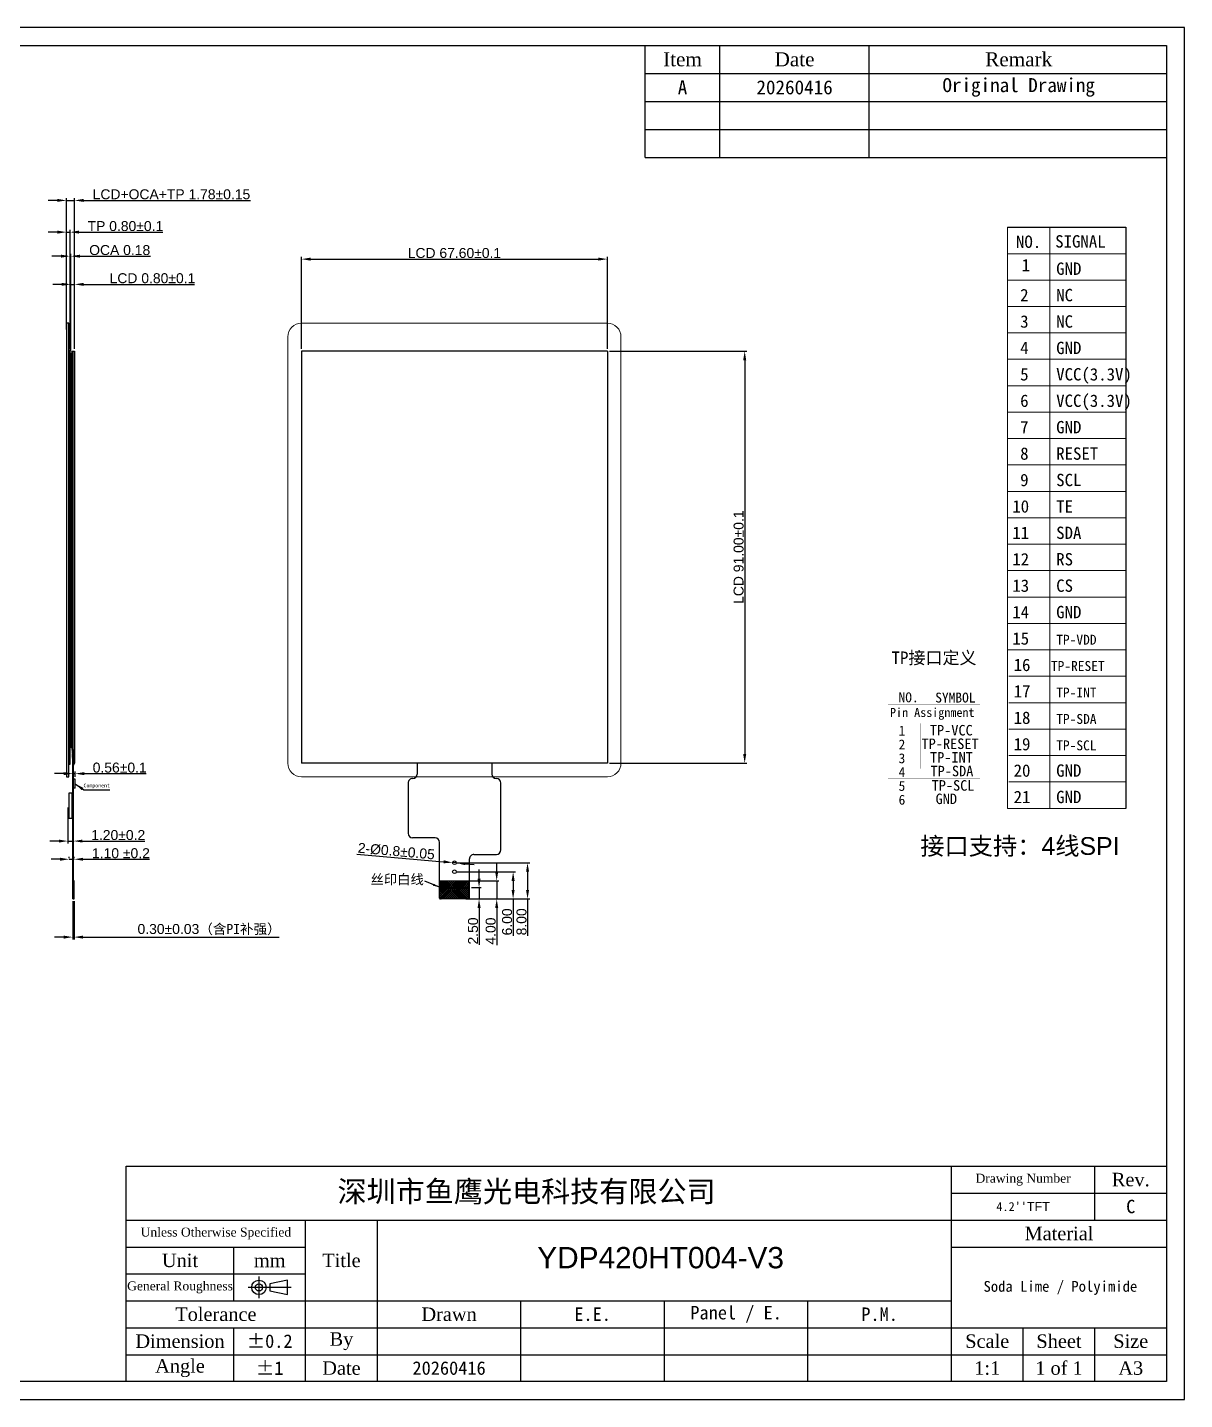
# Model space of a CAD drawing. Header units: millimetres. Extents: x 1110 to 1572, y 290 to 593.
# Drawn here: x 1315.9 to 1571.6, y 290.1 to 593.2 of the extents above; entities that cross this region are included whole.
import ezdxf
from ezdxf.enums import TextEntityAlignment as Align
from ezdxf.lldxf.tags import DXFTag

# ---------------------------------------------------------------- set-up
doc = ezdxf.new("R2010")
doc.units = ezdxf.units.MM
for name, color, linetype in [('BL', 7, 'Continuous'), ('dim', 3, 'Continuous'), ('Dimension', 7, 'Continuous'), ('DIM（标注）', 3, 'Continuous'), ('DWG', 7, 'Continuous'), ('FPC', 30, 'Continuous'), ('Frame', 7, 'Continuous'), ('M2', 4, 'Continuous'), ('偏光片', 4, 'Continuous'), ('实体', 7, 'Continuous')]:
    doc.layers.add(name, color=color, linetype=linetype)
for name, color, linetype, lineweight in [('Lens', 161, 'Continuous', 0), ('Title block', 7, 'Continuous', 9), ('图框', 7, 'Continuous', 0), ('尺寸标注层', 3, 'Continuous', 0)]:
    doc.layers.add(name, color=color, linetype=linetype, lineweight=lineweight)
doc.styles.add('Arial', font='arial.ttf')
doc.styles.get("Standard").update_dxf_attribs({"font": 'txt', "bigfont": 'gbcbig.shx'})
doc.styles.add('宋体', font='SimSun.ttf')
doc.styles.add('样式 4', font='SimSun.ttf')
tags = doc.linetypes.add('CENTER', pattern=[2, 1.25, -0.25, 0.25, -0.25]).pattern_tags.tags
tags[10:11] = [DXFTag(74, 4), DXFTag(75, 0), DXFTag(340, '0'), DXFTag(46, 0.0), DXFTag(50, 0.0), DXFTag(44, 0.0), DXFTag(45, 0.0)]
tags[8:9] = [DXFTag(74, 4), DXFTag(75, 0), DXFTag(340, '0'), DXFTag(46, 0.0), DXFTag(50, 0.0), DXFTag(44, 0.0), DXFTag(45, 0.0)]
tags[6:7] = [DXFTag(74, 4), DXFTag(75, 0), DXFTag(340, '0'), DXFTag(46, 0.0), DXFTag(50, 0.0), DXFTag(44, 0.0), DXFTag(45, 0.0)]
tags[4:5] = [DXFTag(74, 4), DXFTag(75, 0), DXFTag(340, '0'), DXFTag(46, 0.0), DXFTag(50, 0.0), DXFTag(44, 0.0), DXFTag(45, 0.0)]
doc.dimstyles.new('0', dxfattribs={"dimtxt": 2.5, "dimasz": 1.5, "dimexe": 0.5, "dimexo": 0.3, "dimgap": 0.2, "dimtad": 1, "dimzin": 1, "dimdsep": 46, "dimtxsty": 'Standard', "dimcen": 0, "dimadec": 0, "dimazin": 0, "dimtfac": 1, "dimtmove": 0, "dimatfit": 3, "dimfxl": 1, "dimarcsym": 0})
doc.dimstyles.new('标注模版', dxfattribs={"dimtxt": 2.5, "dimasz": 2, "dimexe": 0.5, "dimexo": 0.5, "dimgap": 0.2, "dimtad": 1, "dimzin": 1, "dimdsep": 46, "dimtxsty": 'Arial', "dimcen": 1, "dimadec": 0, "dimazin": 0, "dimtp": 1.2, "dimtm": 1.2, "dimtfac": 1, "dimtmove": 0, "dimatfit": 3, "dimfxl": 1, "dimtolj": 1, "dimarcsym": 0})
pattern_1 = [(45, (1046.15022, 327.24518), (-0.08838835, 0.08838835), []), (135, (1046.15022, 327.24518), (-0.08838835, -0.08838835), [])]

# ---------------------------------------------------------------- blocks, each defined once
blk = doc.blocks.new('*D60')
at = {"layer": 'Defpoints', "color": 0, "transparency": 16777216}
for p in [(1412.51, 404.67), (1419.6, 404.67), (1412.31, 400.67)]:
    blk.add_point(p, dxfattribs=at)
at = {"layer": 'dim', "color": 0, "lineweight": -2, "transparency": 16777216}
for p, q in [((1419.6, 406.67), (1419.6, 408.67)), ((1413.01, 404.67), (1420.1, 404.67)), ((1419.6, 404.67), (1419.6, 400.67)), ((1412.81, 400.67), (1420.1, 400.67)), ((1419.6, 398.67), (1419.6, 390.48))]:
    blk.add_line(p, q, dxfattribs=at)
at = {"layer": 'dim', "color": 0, "transparency": 16777216}
for points in [[(1419.26, 406.67), (1419.93, 406.67), (1419.6, 404.67)], [(1419.26, 398.67), (1419.93, 398.67), (1419.6, 400.67)]]:
    blk.add_solid(points, dxfattribs=at)
at = {"layer": 'dim', "color": 0, "transparency": 16777216, "insert": (1418.27, 393.58), "char_height": 2.2, "attachment_point": 5, "rotation": 90, "style": 'Arial'}
blk.add_mtext('\\A1;4.00', dxfattribs=at)
blk = doc.blocks.new('*D61')
at = {"layer": 'Defpoints', "color": 0, "transparency": 16777216}
for p in [(1413.56, 403.17), (1415.7, 403.17), (1413.36, 400.67)]:
    blk.add_point(p, dxfattribs=at)
at = {"layer": 'dim', "color": 0, "lineweight": -2, "transparency": 16777216}
for p, q in [((1415.7, 405.17), (1415.7, 407.17)), ((1414.06, 403.17), (1416.2, 403.17)), ((1415.7, 403.17), (1415.7, 400.67)), ((1413.86, 400.67), (1416.2, 400.67)), ((1415.7, 398.67), (1415.7, 390.53))]:
    blk.add_line(p, q, dxfattribs=at)
at = {"layer": 'dim', "color": 0, "transparency": 16777216}
for points in [[(1415.37, 405.17), (1416.04, 405.17), (1415.7, 403.17)], [(1415.37, 398.67), (1416.04, 398.67), (1415.7, 400.67)]]:
    blk.add_solid(points, dxfattribs=at)
at = {"layer": 'dim', "color": 0, "transparency": 16777216, "insert": (1414.38, 393.6), "char_height": 2.2, "attachment_point": 5, "rotation": 90, "style": 'Arial'}
blk.add_mtext('\\A1;2.50', dxfattribs=at)
blk = doc.blocks.new('*D62')
at = {"layer": 'Defpoints', "color": 0, "transparency": 16777216}
for p in [(1409.86, 408.71), (1410.66, 408.64)]:
    blk.add_point(p, dxfattribs=at)
at = {"layer": 'dim', "color": 0, "lineweight": -2, "transparency": 16777216}
for p, q in [((1388.7, 410.6), (1407.87, 408.89)), ((1410.66, 408.64), (1409.86, 408.71)), ((1412.65, 408.46), (1414.64, 408.28))]:
    blk.add_line(p, q, dxfattribs=at)
at = {"layer": 'dim', "color": 0, "transparency": 16777216}
for points in [[(1407.9, 409.22), (1407.84, 408.55), (1409.86, 408.71)], [(1412.68, 408.79), (1412.62, 408.13), (1410.66, 408.64)]]:
    blk.add_solid(points, dxfattribs=at)
at = {"layer": 'dim', "color": 0, "transparency": 16777216, "insert": (1397.41, 411.21), "char_height": 2.2, "attachment_point": 5, "rotation": 354.9013, "style": 'Arial'}
blk.add_mtext('\\A1;2-%%C0.8%%P0.05', dxfattribs=at)
blk = doc.blocks.new('*D65')
at = {"layer": 'Defpoints', "color": 0, "transparency": 16777216}
for p in [(1410.26, 406.67), (1423.23, 406.67), (1412.31, 400.67)]:
    blk.add_point(p, dxfattribs=at)
at = {"layer": 'dim', "color": 0, "lineweight": -2, "transparency": 16777216}
for p, q in [((1410.76, 406.67), (1423.73, 406.67)), ((1423.23, 404.67), (1423.23, 402.67)), ((1412.81, 400.67), (1423.73, 400.67)), ((1423.23, 400.67), (1423.23, 392.55))]:
    blk.add_line(p, q, dxfattribs=at)
at = {"layer": 'dim', "color": 0, "transparency": 16777216}
for points in [[(1422.89, 404.67), (1423.56, 404.67), (1423.23, 406.67)], [(1422.89, 402.67), (1423.56, 402.67), (1423.23, 400.67)]]:
    blk.add_solid(points, dxfattribs=at)
at = {"layer": 'dim', "color": 0, "transparency": 16777216, "insert": (1421.9, 395.61), "char_height": 2.2, "attachment_point": 5, "rotation": 90, "style": 'Arial'}
blk.add_mtext('\\A1;6.00', dxfattribs=at)
blk = doc.blocks.new('*D66')
at = {"layer": 'Defpoints', "color": 0, "transparency": 16777216}
for p in [(1410.26, 408.67), (1426.41, 408.67), (1412.31, 400.67)]:
    blk.add_point(p, dxfattribs=at)
at = {"layer": 'dim', "color": 0, "lineweight": -2, "transparency": 16777216}
for p, q in [((1410.76, 408.67), (1426.91, 408.67)), ((1426.41, 406.67), (1426.41, 402.67)), ((1412.81, 400.67), (1426.91, 400.67)), ((1426.41, 400.67), (1426.41, 392.56))]:
    blk.add_line(p, q, dxfattribs=at)
at = {"layer": 'dim', "color": 0, "transparency": 16777216}
for points in [[(1426.08, 406.67), (1426.75, 406.67), (1426.41, 408.67)], [(1426.08, 402.67), (1426.75, 402.67), (1426.41, 400.67)]]:
    blk.add_solid(points, dxfattribs=at)
at = {"layer": 'dim', "color": 0, "transparency": 16777216, "insert": (1425.09, 395.62), "char_height": 2.2, "attachment_point": 5, "rotation": 90, "style": 'Arial'}
blk.add_mtext('\\A1;8.00', dxfattribs=at)
blk = doc.blocks.new('*D142')
at = {"layer": 'Defpoints', "color": 0, "transparency": 16777216}
for p in [(1325.48, 536.44), (1326.28, 521.67), (1325.48, 521.17)]:
    blk.add_point(p, dxfattribs=at)
at = {"layer": 'dim', "color": 0, "lineweight": -2, "transparency": 16777216}
for p, q in [((1325.48, 521.67), (1325.48, 536.94)), ((1326.28, 522.17), (1326.28, 536.94)), ((1323.48, 536.44), (1321.48, 536.44)), ((1325.48, 536.44), (1326.28, 536.44)), ((1328.28, 536.44), (1352.8, 536.44))]:
    blk.add_line(p, q, dxfattribs=at)
at = {"layer": 'dim', "color": 0, "transparency": 16777216}
for points in [[(1323.48, 536.77), (1323.48, 536.11), (1325.48, 536.44)], [(1328.28, 536.77), (1328.28, 536.11), (1326.28, 536.44)]]:
    blk.add_solid(points, dxfattribs=at)
at = {"layer": 'dim', "color": 0, "transparency": 16777216, "insert": (1343.52, 537.78), "char_height": 2.2, "attachment_point": 5, "style": 'Arial'}
blk.add_mtext('\\A1;LCD 0.80%%P0.1', dxfattribs=at)
blk = doc.blocks.new('*D138')
at = {"layer": 'Defpoints', "color": 0, "transparency": 16777216}
for p in [(1325.9, 400.72), (1326.2, 400.72), (1326.2, 392.25)]:
    blk.add_point(p, dxfattribs=at)
at = {"layer": 'dim', "color": 0, "lineweight": -2, "transparency": 16777216}
for p, q in [((1325.9, 400.22), (1325.9, 391.75)), ((1326.2, 400.22), (1326.2, 391.75)), ((1323.9, 392.25), (1321.9, 392.25)), ((1325.9, 392.25), (1326.2, 392.25)), ((1328.2, 392.25), (1371.55, 392.25))]:
    blk.add_line(p, q, dxfattribs=at)
at = {"layer": 'dim', "color": 0, "transparency": 16777216}
for points in [[(1323.9, 392.58), (1323.9, 391.91), (1325.9, 392.25)], [(1328.2, 392.58), (1328.2, 391.91), (1326.2, 392.25)]]:
    blk.add_solid(points, dxfattribs=at)
at = {"layer": 'dim', "color": 0, "transparency": 16777216, "insert": (1356.04, 393.9), "char_height": 2.2, "attachment_point": 5, "style": 'Arial'}
blk.add_mtext('\\A1;0.30%%P0.03{\\fSimSun|b0|i0|c134|p2;（含PI补强）}', dxfattribs=at)
blk = doc.blocks.new('*D139')
at = {"layer": 'Defpoints', "color": 0, "transparency": 16777216}
for p in [(1326.46, 428.36), (1325.9, 427.12), (1326.46, 427.12)]:
    blk.add_point(p, dxfattribs=at)
at = {"layer": 'dim', "color": 0, "lineweight": -2, "transparency": 16777216}
for p, q in [((1323.9, 428.36), (1321.9, 428.36)), ((1325.9, 427.62), (1325.9, 428.86)), ((1325.9, 428.36), (1326.46, 428.36)), ((1326.46, 427.62), (1326.46, 428.86)), ((1328.46, 428.36), (1342.11, 428.36))]:
    blk.add_line(p, q, dxfattribs=at)
at = {"layer": 'dim', "color": 0, "transparency": 16777216}
for points in [[(1323.9, 428.69), (1323.9, 428.02), (1325.9, 428.36)], [(1328.46, 428.69), (1328.46, 428.02), (1326.46, 428.36)]]:
    blk.add_solid(points, dxfattribs=at)
at = {"layer": 'dim', "color": 0, "transparency": 16777216, "insert": (1336.28, 429.68), "char_height": 2.2, "attachment_point": 5, "style": 'Arial'}
blk.add_mtext('\\A1;0.56%%P0.1', dxfattribs=at)
blk = doc.blocks.new('*D140')
at = {"layer": 'Defpoints', "color": 0, "transparency": 16777216}
for p in [(1325.48, 542.66), (1325.3, 521.67), (1325.48, 521.67)]:
    blk.add_point(p, dxfattribs=at)
at = {"layer": 'dim', "color": 0, "lineweight": -2, "transparency": 16777216}
for p, q in [((1323.3, 542.66), (1321.3, 542.66)), ((1325.3, 522.17), (1325.3, 543.16)), ((1325.3, 542.66), (1325.48, 542.66)), ((1325.48, 522.17), (1325.48, 543.16)), ((1327.48, 542.66), (1343.09, 542.66))]:
    blk.add_line(p, q, dxfattribs=at)
at = {"layer": 'dim', "color": 0, "transparency": 16777216}
for points in [[(1323.3, 542.99), (1323.3, 542.33), (1325.3, 542.66)], [(1327.48, 542.99), (1327.48, 542.33), (1325.48, 542.66)]]:
    blk.add_solid(points, dxfattribs=at)
at = {"layer": 'dim', "color": 0, "transparency": 16777216, "insert": (1336.28, 544), "char_height": 2.2, "attachment_point": 5, "style": 'Arial'}
blk.add_mtext('\\A1;OCA 0.18', dxfattribs=at)
blk = doc.blocks.new('*D143')
at = {"layer": 'Defpoints', "color": 0, "transparency": 16777216}
for p in [(1325.3, 547.97), (1324.5, 525.93), (1325.3, 525.86)]:
    blk.add_point(p, dxfattribs=at)
at = {"layer": 'dim', "color": 0, "lineweight": -2, "transparency": 16777216}
for p, q in [((1322.5, 547.97), (1320.5, 547.97)), ((1324.5, 526.43), (1324.5, 548.47)), ((1324.5, 547.97), (1325.3, 547.97)), ((1325.3, 526.36), (1325.3, 548.47)), ((1327.3, 547.97), (1345.79, 547.97))]:
    blk.add_line(p, q, dxfattribs=at)
at = {"layer": 'dim', "color": 0, "transparency": 16777216}
for points in [[(1322.5, 548.31), (1322.5, 547.64), (1324.5, 547.97)], [(1327.3, 548.31), (1327.3, 547.64), (1325.3, 547.97)]]:
    blk.add_solid(points, dxfattribs=at)
at = {"layer": 'dim', "color": 0, "transparency": 16777216, "insert": (1337.54, 549.3), "char_height": 2.2, "attachment_point": 5, "style": 'Arial'}
blk.add_mtext('\\A1;TP 0.80%%P0.1', dxfattribs=at)
blk = doc.blocks.new('*D141')
at = {"layer": 'Defpoints', "color": 0, "transparency": 16777216}
for p in [(1326.28, 554.98), (1324.5, 538.08), (1326.28, 535.47)]:
    blk.add_point(p, dxfattribs=at)
at = {"layer": 'dim', "color": 0, "lineweight": -2, "transparency": 16777216}
for p, q in [((1322.5, 554.98), (1320.5, 554.98)), ((1324.5, 538.58), (1324.5, 555.48)), ((1324.5, 554.98), (1326.28, 554.98)), ((1326.28, 535.97), (1326.28, 555.48)), ((1328.28, 554.98), (1365.16, 554.98))]:
    blk.add_line(p, q, dxfattribs=at)
at = {"layer": 'dim', "color": 0, "transparency": 16777216}
for points in [[(1322.5, 555.31), (1322.5, 554.65), (1324.5, 554.98)], [(1328.28, 555.31), (1328.28, 554.65), (1326.28, 554.98)]]:
    blk.add_solid(points, dxfattribs=at)
at = {"layer": 'dim', "color": 0, "transparency": 16777216, "insert": (1347.72, 556.32), "char_height": 2.2, "attachment_point": 5, "style": 'Arial'}
blk.add_mtext('\\A1;LCD+OCA+TP 1.78%%P0.15', dxfattribs=at)
blk = doc.blocks.new('*D144')
at = {"layer": 'Defpoints', "color": 0, "transparency": 16777216}
for p in [(1325.1, 409.21), (1326.2, 409.45), (1326.2, 409.21)]:
    blk.add_point(p, dxfattribs=at)
at = {"layer": 'dim', "color": 0, "lineweight": -2, "transparency": 16777216}
for p, q in [((1323.1, 409.45), (1321.1, 409.45)), ((1325.1, 409.71), (1325.1, 409.95)), ((1325.1, 409.45), (1326.2, 409.45)), ((1326.2, 409.71), (1326.2, 409.95)), ((1328.2, 409.45), (1342.89, 409.45))]:
    blk.add_line(p, q, dxfattribs=at)
at = {"layer": 'dim', "color": 0, "transparency": 16777216}
for points in [[(1323.1, 409.78), (1323.1, 409.11), (1325.1, 409.45)], [(1328.2, 409.78), (1328.2, 409.11), (1326.2, 409.45)]]:
    blk.add_solid(points, dxfattribs=at)
at = {"layer": 'dim', "color": 0, "transparency": 16777216, "insert": (1336.55, 410.77), "char_height": 2.2, "attachment_point": 5, "style": 'Arial'}
blk.add_mtext('\\A1;1.10 %%P0.2', dxfattribs=at)
blk = doc.blocks.new('*D145')
at = {"layer": 'Defpoints', "color": 0, "transparency": 16777216}
for p in [(1324.83, 421.39), (1326.03, 418.8), (1326.03, 413.46)]:
    blk.add_point(p, dxfattribs=at)
at = {"layer": 'dim', "color": 0, "lineweight": -2, "transparency": 16777216}
for p, q in [((1324.83, 420.89), (1324.83, 412.96)), ((1326.03, 418.3), (1326.03, 412.96)), ((1322.83, 413.46), (1320.83, 413.46)), ((1324.83, 413.46), (1326.03, 413.46)), ((1328.03, 413.46), (1341.87, 413.46))]:
    blk.add_line(p, q, dxfattribs=at)
at = {"layer": 'dim', "color": 0, "transparency": 16777216}
for points in [[(1322.83, 413.79), (1322.83, 413.13), (1324.83, 413.46)], [(1328.03, 413.79), (1328.03, 413.13), (1326.03, 413.46)]]:
    blk.add_solid(points, dxfattribs=at)
at = {"layer": 'dim', "color": 0, "transparency": 16777216, "insert": (1335.95, 414.78), "char_height": 2.2, "attachment_point": 5, "style": 'Arial'}
blk.add_mtext('\\A1;1.20%%P0.2', dxfattribs=at)
blk = doc.blocks.new('*D146')
at = {"layer": 'Defpoints', "color": 0, "transparency": 16777216}
for p in [(1444.06, 542.01), (1376.46, 521.67), (1444.06, 521.67)]:
    blk.add_point(p, dxfattribs=at)
at = {"layer": 'dim', "color": 0, "lineweight": -2, "transparency": 16777216}
for p, q in [((1376.46, 522.17), (1376.46, 542.51)), ((1378.46, 542.01), (1442.06, 542.01)), ((1444.06, 522.17), (1444.06, 542.51))]:
    blk.add_line(p, q, dxfattribs=at)
at = {"layer": 'dim', "color": 0, "transparency": 16777216}
for points in [[(1378.46, 542.34), (1378.46, 541.68), (1376.46, 542.01)], [(1442.06, 542.34), (1442.06, 541.68), (1444.06, 542.01)]]:
    blk.add_solid(points, dxfattribs=at)
at = {"layer": 'dim', "color": 0, "transparency": 16777216, "insert": (1410.26, 543.35), "char_height": 2.2, "attachment_point": 5, "style": 'Arial'}
blk.add_mtext('\\A1;LCD 67.60%%P0.1', dxfattribs=at)
blk = doc.blocks.new('*D147')
at = {"layer": 'Defpoints', "color": 0, "transparency": 16777216}
for p in [(1444.06, 521.67), (1444.06, 430.67), (1474.4, 430.67)]:
    blk.add_point(p, dxfattribs=at)
at = {"layer": 'dim', "color": 0, "lineweight": -2, "transparency": 16777216}
for p, q in [((1444.56, 521.67), (1474.9, 521.67)), ((1474.4, 519.67), (1474.4, 432.67)), ((1444.56, 430.67), (1474.9, 430.67))]:
    blk.add_line(p, q, dxfattribs=at)
at = {"layer": 'dim', "color": 0, "transparency": 16777216}
for points in [[(1474.07, 519.67), (1474.74, 519.67), (1474.4, 521.67)], [(1474.07, 432.67), (1474.74, 432.67), (1474.4, 430.67)]]:
    blk.add_solid(points, dxfattribs=at)
at = {"layer": 'dim', "color": 0, "transparency": 16777216, "insert": (1473.07, 476.17), "char_height": 2.2, "attachment_point": 5, "rotation": 90, "style": 'Arial'}
blk.add_mtext('\\A1;LCD 91.00%%P0.1', dxfattribs=at)

msp = doc.modelspace()

# ---------------------------------------------------------------- hatches: boundary and pattern name
h = msp.add_hatch()
h.set_pattern_fill('ANSI37', color=0, style=0)
h.set_pattern_definition(pattern_1)
h.paths.add_polyline_path([(1325.777, 433.672), (1326.027, 433.672), (1326.027, 430.672), (1325.907, 430.672)])
h = msp.add_hatch()
h.set_pattern_fill('ANSI37', color=0, style=0)
h.set_pattern_definition(pattern_1)
h.paths.add_polyline_path([(1326.027, 430.672), (1326.277, 430.672), (1326.027, 430.156)])
at = {"layer": 'DIM（标注）'}
h = msp.add_hatch(dxfattribs=at)
h.set_pattern_fill('ANSI37', color=22, scale=0.1, style=0)
h.set_pattern_definition([(45, (-152.2841, 188.67545), (-0.2245064, 0.2245064), []), (135, (-152.2841, 188.67545), (-0.2245064, -0.2245064), [])])
h.paths.add_polyline_path([(1406.962, 404.673), (1406.962, 400.873, 0.4142136), (1407.162, 400.673), (1413.362, 400.673, 0.4142136), (1413.562, 400.873), (1413.562, 404.673)])
h = msp.add_hatch(dxfattribs=at)
h.set_pattern_fill('ANSI31', color=0, scale=0.01, style=0)
h.set_pattern_definition([(45, (-162.28411, 188.675447), (-0.0224506403, 0.0224506403), [])])
h.paths.add_polyline_path([(1413.562, 403.273), (1413.562, 403.073), (1406.962, 403.073), (1406.962, 403.273)])

# ---------------------------------------------------------------- linework, layer by layer
for p, q in [((1532.479, 549.05), (1558.615, 549.05)), ((1558.615, 549.05), (1558.615, 420.682)), ((1325.777, 433.672), (1325.907, 430.672)), ((1326.027, 433.672), (1326.027, 430.672)), ((1444.057, 433.672), (1444.057, 430.672)), ((1325.807, 432.572), (1325.807, 431.922)), ((1325.907, 430.672), (1326.027, 430.672))]:
    msp.add_line(p, q)
at = {"color": 7}
msp.add_line((1325.777, 433.672), (1326.027, 433.672), dxfattribs=at)
at = {"color": 0}
for p, q in [((1326.277, 430.672), (1326.027, 430.156)), ((1326.027, 430.672), (1326.027, 430.156)), ((1326.027, 430.672), (1326.277, 430.672))]:
    msp.add_line(p, q, dxfattribs=at)
at = {"color": 30, "ltscale": 5}
for p, q in [((1402.009, 430.672), (1402.009, 428.272)), ((1418.515, 430.672), (1418.515, 428.272)), ((1400.016, 426.272), (1400.016, 415.171))]:
    msp.add_line(p, q, dxfattribs=at)
at = {"color": 30}
for p, q in [((1420.515, 415.172), (1420.515, 426.272)), ((1420.517, 411.511), (1420.517, 426.272)), ((1405.962, 414.172), (1401.016, 414.172)), ((1414.564, 410.511), (1419.517, 410.511))]:
    msp.add_line(p, q, dxfattribs=at)
at = {"color": 30, "lineweight": 5}
for p, q in [((1413.562, 404.673), (1406.962, 404.673)), ((1413.362, 400.673), (1407.162, 400.673))]:
    msp.add_line(p, q, dxfattribs=at)
at = {"color": 30, "linetype": 'Continuous', "lineweight": 0}
msp.add_line((1412.312, 400.673), (1408.212, 400.673), dxfattribs=at)
at = {"color": 30}
for centre, start, end in [((1401.009, 428.272), 270.00001, 0.00001), ((1419.515, 428.272), 180.00001, 270.00001), ((1401.016, 426.272), 90.00001, 180.00001), ((1419.515, 426.272), 0.00001, 90.00001)]:
    msp.add_arc(centre, 1, start, end, dxfattribs=at)
at = {"color": 30, "linetype": 'Continuous'}
for centre, start, end in [((1401.016, 415.172), 179.99999, 269.99999), ((1405.962, 413.172), 0, 90), ((1414.564, 409.511), 90.00001, 180.00001), ((1419.517, 411.511), 270, 0)]:
    msp.add_arc(centre, 1, start, end, dxfattribs=at)
at = {"layer": 'BL', "color": 7, "linetype": 'Continuous', "lineweight": 13}
for p, q in [((1541.848, 548.853), (1541.848, 420.682)), ((1532.479, 543.215), (1558.615, 543.215)), ((1532.479, 537.38), (1558.615, 537.38)), ((1532.479, 531.545), (1558.615, 531.545)), ((1532.479, 525.71), (1558.615, 525.71)), ((1532.479, 519.876), (1558.615, 519.876)), ((1532.479, 514.041), (1558.615, 514.041)), ((1532.479, 508.206), (1558.615, 508.206)), ((1532.479, 502.371), (1558.615, 502.371)), ((1532.479, 496.536), (1558.615, 496.536)), ((1532.479, 490.701), (1558.615, 490.701)), ((1532.479, 484.866), (1558.615, 484.866)), ((1532.479, 479.031), (1558.615, 479.031)), ((1532.479, 473.196), (1558.615, 473.196)), ((1532.479, 467.361), (1558.615, 467.361)), ((1532.479, 461.526), (1558.615, 461.526)), ((1532.479, 455.691), (1558.615, 455.691)), ((1532.772, 449.856), (1558.615, 449.856)), ((1532.772, 444.021), (1558.615, 444.021)), ((1532.772, 438.187), (1558.615, 438.187)), ((1532.772, 432.352), (1558.615, 432.352)), ((1532.772, 426.517), (1558.615, 426.517)), ((1532.479, 420.682), (1558.615, 420.682))]:
    msp.add_line(p, q, dxfattribs=at)
at = {"layer": 'dim', "color": 7, "ltscale": 10}
for p, q in [((1444.057, 521.672), (1376.457, 521.672)), ((1376.457, 521.672), (1376.457, 430.672)), ((1444.057, 521.672), (1444.057, 430.672)), ((1444.057, 430.672), (1376.457, 430.672)), ((1444.057, 430.672), (1376.457, 430.672))]:
    msp.add_line(p, q, dxfattribs=at)
at = {"layer": 'dim', "color": 7}
for p, q in [((1326.457, 427.122), (1326.027, 427.122)), ((1326.457, 425.122), (1326.027, 425.122)), ((1326.457, 425.122), (1326.457, 427.122))]:
    msp.add_line(p, q, dxfattribs=at)
at = {"layer": 'dim', "color": 30}
for p, q in [((1406.962, 400.873), (1406.962, 413.172)), ((1413.562, 400.873), (1413.564, 409.511)), ((1413.362, 400.673), (1407.162, 400.673)), ((1413.362, 400.673), (1407.162, 400.673))]:
    msp.add_line(p, q, dxfattribs=at)
for centre, start, end in [((1407.162, 400.873), 180, 270), ((1407.162, 400.873), 180, 270), ((1413.362, 400.873), 270, 0), ((1413.362, 400.873), 270, 360)]:
    msp.add_arc(centre, 0.2, start, end, dxfattribs=at)
at = {"layer": 'DIM（标注）', "color": 0}
for p, q in [((1413.562, 403.273), (1406.962, 403.273)), ((1413.562, 403.073), (1406.962, 403.073))]:
    msp.add_line(p, q, dxfattribs=at)
at = {"layer": 'DWG', "color": 7}
for p, q in [((1325.777, 433.672), (1325.777, 521.672)), ((1325.777, 521.672), (1326.027, 521.672)), ((1326.027, 521.672), (1326.277, 521.672)), ((1326.027, 430.672), (1326.027, 521.672)), ((1326.277, 521.672), (1326.277, 430.672)), ((1326.027, 433.672), (1325.777, 433.672)), ((1325.807, 432.572), (1326.027, 432.572)), ((1325.807, 431.922), (1326.027, 431.922)), ((1326.277, 430.672), (1326.027, 430.672))]:
    msp.add_line(p, q, dxfattribs=at)
at = {"layer": 'DWG', "color": 30}
for p, q in [((1325.897, 431.472), (1326.027, 431.472)), ((1325.897, 400.672), (1325.897, 431.472)), ((1325.907, 431.472), (1326.027, 431.472)), ((1326.027, 431.472), (1326.027, 400.672)), ((1326.197, 404.672), (1326.027, 404.672)), ((1326.197, 400.672), (1326.197, 404.672)), ((1325.897, 400.672), (1326.197, 400.672))]:
    msp.add_line(p, q, dxfattribs=at)
at = {"layer": 'FPC', "color": 30}
for centre in [(1410.262, 408.673), (1410.262, 406.673)]:
    msp.add_circle(centre, 0.4, dxfattribs=at)
at = {"layer": 'Frame', "color": 7}
for p, q in [((1571.62, 593.188), (1110.116, 593.188)), ((1571.62, 290.096), (1571.62, 593.188)), ((1113.716, 589.224), (1567.655, 589.224)), ((1452.405, 570.648), (1452.405, 589.224)), ((1468.917, 570.648), (1468.917, 589.224)), ((1501.941, 570.648), (1501.941, 589.224)), ((1567.655, 589.224), (1567.655, 294.06)), ((1452.405, 583.032), (1567.655, 583.032)), ((1452.405, 564.456), (1452.405, 583.032)), ((1468.917, 564.456), (1468.917, 583.032)), ((1501.941, 564.456), (1501.941, 583.032)), ((1452.405, 576.84), (1567.655, 576.84)), ((1452.405, 576.84), (1567.655, 576.84)), ((1452.405, 576.84), (1567.655, 576.84)), ((1452.405, 570.648), (1567.655, 570.648)), ((1452.405, 570.648), (1567.655, 570.648)), ((1452.405, 570.648), (1567.655, 570.648)), ((1452.405, 564.456), (1567.655, 564.456)), ((1452.405, 564.456), (1567.655, 564.456)), ((1452.405, 564.456), (1567.655, 564.456)), ((1337.715, 294.06), (1337.715, 341.634)), ((1337.715, 341.634), (1567.655, 341.634)), ((1520.081, 294.06), (1520.081, 341.634)), ((1551.797, 329.74), (1551.797, 341.634)), ((1520.081, 335.687), (1567.655, 335.687)), ((1337.715, 329.74), (1567.655, 329.74)), ((1377.36, 294.06), (1377.36, 329.74)), ((1393.218, 294.06), (1393.218, 329.74)), ((1337.715, 323.794), (1377.36, 323.794)), ((1361.502, 311.9), (1361.502, 323.794)), ((1520.081, 323.794), (1567.655, 323.794)), ((1337.715, 317.847), (1377.36, 317.847)), ((1337.715, 311.9), (1520.081, 311.9)), ((1424.934, 294.06), (1424.934, 311.9)), ((1456.65, 294.06), (1456.65, 311.9)), ((1488.366, 294.06), (1488.366, 311.9)), ((1337.715, 305.953), (1567.655, 305.953)), ((1361.502, 294.06), (1361.502, 305.953)), ((1535.939, 294.06), (1535.939, 305.953)), ((1551.797, 294.06), (1551.797, 305.953)), ((1337.715, 300.007), (1567.655, 300.007)), ((1567.655, 294.06), (1113.716, 294.06)), ((1110.116, 290.096), (1571.62, 290.096))]:
    msp.add_line(p, q, dxfattribs=at)
at = {"layer": 'Frame', "color": 7, "linetype": 'CENTER'}
for p, q in [((1367.052, 317.252), (1367.052, 312.495)), ((1374.189, 314.874), (1364.674, 314.874))]:
    msp.add_line(p, q, dxfattribs=at)
at = {"layer": 'Frame', "color": 7}
msp.add_lwpolyline([(1373.396, 313.288), (1373.396, 316.459), (1369.431, 315.666), (1369.431, 314.081)], close=True, dxfattribs=at)
for radius in [1.586, 0.793]:
    msp.add_circle((1367.052, 314.874), radius, dxfattribs=at)
at = {"layer": 'Lens'}
msp.add_lwpolyline([(1444.057, 427.672), (1376.457, 427.672, -0.4142136), (1373.457, 430.672), (1373.457, 524.872, -0.4142136), (1376.457, 527.872), (1444.057, 527.872, -0.4142136), (1447.057, 524.872), (1447.057, 430.672, -0.4142136)], format="xyb", close=True, dxfattribs=at)
at = {"layer": 'M2', "color": 7, "linetype": 'ByBlock', "const_width": 0.0128}
for points in [[(1506.05, 421.218), (1506.05, 448.687)], [(1506.06, 448.676), (1526.409, 448.676)], [(1526.412, 421.207), (1526.412, 448.676)], [(1506.06, 443.562), (1526.409, 443.562)], [(1506.06, 439.492), (1526.409, 439.492)], [(1506.06, 439.492), (1526.409, 439.492)], [(1513.176, 421.207), (1513.182, 439.492)], [(1506.06, 436.44), (1526.409, 436.44)], [(1506.06, 433.388), (1526.409, 433.388)], [(1506.06, 430.336), (1526.409, 430.336)], [(1506.06, 427.283), (1526.409, 427.283)], [(1506.06, 424.231), (1526.409, 424.231)], [(1506.063, 421.207), (1526.412, 421.207)]]:
    msp.add_lwpolyline(points, dxfattribs=at)
at = {"layer": 'M2', "color": 7, "linetype": 'ByBlock', "const_width": 0.00641}
for points in [[(1506.046, 448.687, 1), (1506.053, 448.687, 1)], [(1506.057, 448.676, 1), (1506.063, 448.676, 1)], [(1526.409, 448.676, 1), (1526.415, 448.676, 1)], [(1526.409, 448.676, 1), (1526.415, 448.676, 1)], [(1506.057, 443.562, 1), (1506.063, 443.562, 1)], [(1526.409, 443.562, 1), (1526.415, 443.562, 1)], [(1506.057, 439.492, 1), (1506.063, 439.492, 1)], [(1506.057, 439.492, 1), (1506.063, 439.492, 1)], [(1513.179, 439.492, 1), (1513.185, 439.492, 1)], [(1526.409, 439.492, 1), (1526.415, 439.492, 1)], [(1526.409, 439.492, 1), (1526.415, 439.492, 1)], [(1506.057, 436.44, 1), (1506.063, 436.44, 1)], [(1526.409, 436.44, 1), (1526.415, 436.44, 1)], [(1506.057, 433.388, 1), (1506.063, 433.388, 1)], [(1526.409, 433.388, 1), (1526.415, 433.388, 1)], [(1506.057, 430.336, 1), (1506.063, 430.336, 1)], [(1526.409, 430.336, 1), (1526.415, 430.336, 1)], [(1506.057, 427.283, 1), (1506.063, 427.283, 1)], [(1526.409, 427.283, 1), (1526.415, 427.283, 1)], [(1506.057, 424.231, 1), (1506.063, 424.231, 1)], [(1526.409, 424.231, 1), (1526.415, 424.231, 1)]]:
    msp.add_lwpolyline(points, format="xyb", close=True, dxfattribs=at)
at = {"layer": '偏光片', "color": 6, "ltscale": 10}
for p, q in [((1325.777, 521.172), (1325.477, 521.172)), ((1325.477, 521.172), (1325.477, 434.172)), ((1325.627, 443.372), (1325.627, 486.272)), ((1325.477, 434.172), (1325.777, 434.172))]:
    msp.add_line(p, q, dxfattribs=at)
at = {"layer": '图框', "color": 0, "lineweight": 0}
msp.add_line((1532.479, 420.682), (1532.479, 549.05), dxfattribs=at)
at = {"layer": '实体', "color": 2}
for p, q in [((1325.477, 521.172), (1325.302, 521.172)), ((1325.302, 521.172), (1325.302, 434.172)), ((1325.477, 434.172), (1325.477, 521.172)), ((1325.477, 434.172), (1325.302, 434.172))]:
    msp.add_line(p, q, dxfattribs=at)
at = {"layer": '实体', "color": 251, "true_color": 0x636466}
msp.add_lwpolyline([(1324.502, 427.672), (1325.052, 427.672), (1325.052, 527.872), (1324.502, 527.872)], close=True, dxfattribs=at)
at = {"layer": '实体', "color": 2}
for points in [[(1325.052, 430.472), (1325.302, 430.472), (1325.302, 521.872), (1325.052, 521.872)], [(1325.047, 418.54), (1325.747, 418.54), (1325.747, 424.04), (1325.047, 424.04)]]:
    msp.add_lwpolyline(points, close=True, dxfattribs=at)

# ---------------------------------------------------------------- texts
at = {"color": 0, "linetype": 'Continuous', "style": '宋体'}
for s, p in [('TP-VCC', (1520.062, 436.789)), ('TP-RESET', (1519.796, 433.796)), ('TP-INT', (1520.099, 430.796)), ('TP-SDA', (1520.199, 427.771)), ('TP-SCL', (1520.451, 424.596)), ('GND', (1518.964, 421.632))]:
    msp.add_text(s, height=2.3224, dxfattribs=at).set_placement(p, align=Align.CENTER)
at = {"layer": 'BL', "color": 7, "linetype": 'Continuous', "lineweight": 13, "style": '宋体'}
for s, height, p in [('1', 2.73, (1535.61, 539.314, 14.266)), ('GND', 2.7302, (1543.249, 538.539)), ('2', 2.73, (1535.291, 532.704)), ('NC', 2.7302, (1543.249, 532.704)), ('3', 2.73, (1535.291, 526.87)), ('NC', 2.7302, (1543.249, 526.87)), ('4', 2.73, (1535.291, 521.035)), ('GND', 2.7302, (1543.249, 521.035)), ('5', 2.73, (1535.291, 515.2)), ('6', 2.73, (1535.291, 509.365)), ('7', 2.73, (1535.291, 503.53)), ('GND', 2.7302, (1543.249, 503.53)), ('8', 2.73, (1535.291, 497.695)), ('RESET', 2.7302, (1543.249, 497.695)), ('9', 2.73, (1535.291, 491.86)), ('SCL', 2.7302, (1543.249, 491.86)), ('10', 2.7302, (1533.548, 486.025)), ('TE', 2.7302, (1543.249, 486.025)), ('11', 2.7302, (1533.548, 480.19)), ('SDA', 2.7302, (1543.249, 480.19)), ('12', 2.7302, (1533.548, 474.355)), ('RS', 2.7302, (1543.249, 474.355)), ('13', 2.7302, (1533.548, 468.52)), ('CS', 2.7302, (1543.249, 468.52)), ('14', 2.7302, (1533.548, 462.685)), ('GND', 2.7302, (1543.249, 462.685)), ('15', 2.7302, (1533.548, 456.85)), ('TP-VDD', 2.1841, (1543.249, 456.85)), ('16', 2.7302, (1533.841, 451.015)), ('TP-RESET', 2.1841, (1542.07, 451.048)), ('17', 2.7302, (1533.841, 445.181)), ('TP-INT', 2.1841, (1543.249, 445.181)), ('18', 2.7302, (1533.841, 439.346)), ('TP-SDA', 2.1841, (1543.249, 439.346)), ('19', 2.7302, (1533.841, 433.511)), ('TP-SCL', 2.1841, (1543.249, 433.511)), ('GND', 2.7302, (1543.249, 427.676)), ('20', 2.7302, (1533.841, 427.676)), ('21', 2.7302, (1533.841, 421.841)), ('GND', 2.7302, (1543.249, 421.841))]:
    msp.add_text(s, height=height, dxfattribs=at).set_placement(p)
at = {"layer": 'BL', "color": 1, "linetype": 'Continuous', "lineweight": 13, "style": '宋体'}
for p in [(1543.249, 515.2), (1543.249, 509.365)]:
    msp.add_text('VCC(3.3V)', height=2.7302, dxfattribs=at).set_placement(p)
at = {"layer": 'BL', "color": 7, "linetype": 'Continuous', "lineweight": 13, "char_height": 2.7302, "attachment_point": 1, "style": '宋体'}
for s, insert, width in [('NO.', (1534.366, 547.216), 8.3916), ('SIGNAL', (1543.032, 547.296), 27.85726)]:
    msp.add_mtext(s, dxfattribs=dict(at, insert=insert, width=width))
at = {"layer": 'dim', "insert": (1331.193, 425.617), "char_height": 0.8259, "attachment_point": 5, "style": '宋体'}
msp.add_mtext('Component', dxfattribs=at)
at = {"layer": 'dim', "insert": (1403.499, 406.088), "char_height": 2.16, "width": 60.27193, "attachment_point": 3, "style": '宋体'}
msp.add_mtext('{\\C7;丝印白线}', dxfattribs=at)
at = {"layer": 'Dimension', "color": 7, "attachment_point": 1, "style": '宋体'}
for s, insert, char_height, width in [('接口支持：{\\fArial|b0|i0|c0|p32;4}线{\\fArial|b0|i0|c0|p32;SPI}', (1513.213, 414.339), 3.92674, 434.63438), ('{\\fArial|b0|i0|c0|p34;YDP420HT004-V3}', (1428.569, 323.801), 4.71209, 521.56126)]:
    msp.add_mtext(s, dxfattribs=dict(at, insert=insert, char_height=char_height, width=width))
at = {"layer": 'Frame', "color": 7, "attachment_point": 5, "style": '宋体'}
for s, insert, char_height in [('{\\fTimes New Roman|b0|i0|c0|p18;Item}', (1460.661, 586.128), 3.09596), ('{\\fTimes New Roman|b0|i0|c0|p18;Date}', (1485.429, 586.128), 3.09596), ('{\\fTimes New Roman|b0|i0|c0|p18;Remark}', (1534.964, 586.128), 3.09596), ('Original Drawing', (1534.964, 579.936), 3.09596), ('A', (1460.661, 579.936), 3.096), ('20260416', (1485.429, 579.936), 3.096), ('{\\fTimes New Roman|b0|i0|c0|p18;Drawing Number}', (1535.939, 338.66), 1.98224), ('{\\fTimes New Roman|b0|i0|c0|p18;Rev.}', (1559.726, 338.66), 2.97336), ("4.2''{\\fArial|b0|i0|c0|p32;TFT}", (1535.939, 332.714), 1.98224), ('{\\fTimes New Roman|b0|i0|c0|p18;Unless Otherwise Specified}', (1357.538, 326.767), 1.98224), ('{\\fTimes New Roman|b0|i0|c0|p18;Material}', (1543.868, 326.767), 2.97336), ('{\\fTimes New Roman|b0|i0|c0|p18;Unit}', (1349.609, 320.82), 2.97336), ('{\\fTimes New Roman|b0|i0|c0|p18;mm}', (1369.431, 320.82), 2.97336), ('{\\fTimes New Roman|b0|i0|c0|p18;Title}', (1385.289, 320.82), 2.97336), ('{\\fTimes New Roman|b0|i0|c0|p18;General Roughness}', (1349.609, 314.874), 1.98224), ('Soda Lime / Polyimide', (1544.171, 314.748), 2.37869), ('{\\fTimes New Roman|b0|i0|c0|p18;Tolerance}', (1357.538, 308.927), 2.97336), ('{\\fTimes New Roman|b0|i0|c0|p18;Drawn}', (1409.076, 308.927), 2.97336), ('E.E.', (1440.792, 308.927), 2.9734), ('Panel / E.', (1472.508, 308.927), 2.9734), ('P.M.', (1504.223, 308.927), 2.9734), ('{\\fTimes New Roman|b0|i0|c0|p18;Dimension}', (1349.609, 302.98), 2.97336), ('%%P0.2', (1369.431, 302.98), 2.9734), ('{\\fTimes New Roman|b0|i0|c0|p18;By}', (1385.289, 302.98), 2.97336), ('{\\fTimes New Roman|b0|i0|c0|p18;Scale}', (1528.01, 302.98), 2.97336), ('{\\fTimes New Roman|b0|i0|c0|p18;Sheet}', (1543.868, 302.98), 2.97336), ('{\\fTimes New Roman|b0|i0|c0|p18;Size}', (1559.726, 302.98), 2.97336), ('{\\fTimes New Roman|b0|i0|c0|p18;Angle}', (1349.609, 297.033), 2.97336), ('%%p1', (1369.431, 297.033), 2.9734), ('{\\fTimes New Roman|b0|i0|c0|p18;Date}', (1385.289, 297.033), 2.97336), ('20260416', (1409.076, 297.033), 2.9734), ('{\\fTimes New Roman|b0|i0|c0|p18;1:1}', (1528.01, 297.033), 2.97336), ('{\\fTimes New Roman|b0|i0|c0|p18;1 of 1}', (1543.868, 297.033), 2.97336), ('{\\fTimes New Roman|b0|i0|c0|p18;A3}', (1559.726, 297.033), 2.97336)]:
    msp.add_mtext(s, dxfattribs=dict(at, insert=insert, char_height=char_height))
at = {"layer": 'Frame', "color": 7, "insert": (1426.199, 335.802), "char_height": 4.71209, "width": 239.35826, "attachment_point": 5, "style": '宋体'}
msp.add_mtext('{\\fSimSun|b1|i0|c134|p2;深圳市鱼鹰光电科技有限公司}', dxfattribs=at)
at = {"layer": 'Frame', "color": 1, "insert": (1559.726, 332.714), "char_height": 2.973, "attachment_point": 5, "style": '宋体'}
msp.add_mtext('C', dxfattribs=at)
at = {"layer": 'M2', "color": 7, "linetype": 'ByBlock', "style": '宋体'}
for s, height, p in [('NO.', 2.1802, (1508.414, 444.125)), ('SYMBOL', 2.1802, (1516.518, 444.069)), ('Pin Assignment', 1.96217, (1506.513, 440.894)), ('1', 2.18, (1508.416, 436.763)), ('2', 2.18, (1508.416, 433.711)), ('3', 2.18, (1508.416, 430.659)), ('4', 2.18, (1508.416, 427.606)), ('5', 2.18, (1508.416, 424.554)), ('6', 2.18, (1508.416, 421.502))]:
    msp.add_text(s, height=height, dxfattribs=at).set_placement(p)
at = {"layer": 'Title block', "color": 0, "insert": (1506.847, 455.338), "char_height": 2.75672, "attachment_point": 1, "style": '样式 4'}
msp.add_mtext_dynamic_manual_height_columns('TP{\\fSimSun|b0|i0|c134|p2;接口定义}', width=39.50587, gutter_width=17.585, heights=[0], dxfattribs=at)

# ---------------------------------------------------------------- dimensions: what is measured, and where the dimension line sits
at = {"layer": 'dim'}
for base, p1, p2, text, picture, middle in [((1326.27653, 554.98153), (1324.5015, 538.07969), (1326.27653, 535.47277), 'LCD+OCA+TP <>%%P0.15', '*D141', (1347.71712, 556.3198)), ((1325.476502071, 542.658646654), (1325.301502071, 521.672497835), (1325.476502071, 521.672497835), 'OCA <>', '*D140', (1336.282504799, 543.996914048)), ((1444.057, 542.01), (1376.457, 521.672), (1444.057, 521.672), 'LCD <>%%P0.1', '*D146', (1410.257, 543.348)), ((1326.027, 413.46), (1324.825, 421.387), (1326.027, 418.803), '<>%%P0.2', '*D145', (1335.949, 414.783)), ((1326.197, 409.447), (1325.097, 409.206), (1326.197, 409.206), '<> %%P0.2', '*D144', (1336.546, 410.771))]:
    dim = msp.add_linear_dim(base=base, p1=p1, p2=p2, text=text, dimstyle='标注模版', override={"dimtxt": 2.2, "dimtp": 0.1, "dimtm": 0.1}, dxfattribs=at)
    dim.commit()
    dim.dimension.update_dxf_attribs({"geometry": picture, "text_midpoint": middle})
for base, p1, p2, text, picture, middle in [((1325.302, 547.972), (1324.502, 525.933), (1325.302, 525.861), 'TP <>%%P0.1', '*D143', (1337.544, 547.972)), ((1325.477, 536.439), (1326.277, 521.672), (1325.477, 521.172), 'LCD <>%%P0.1', '*D142', (1343.523, 536.439)), ((1326.457, 428.356), (1325.897, 427.125), (1326.457, 427.122), '<>%%P0.1', '*D139', (1336.281, 428.356)), ((1326.197, 392.246), (1325.897, 400.721), (1326.197, 400.721), '<>%%P0.03{\\fSimSun|b0|i0|c134|p2;（含PI补强）}', '*D138', (1356.044, 392.246))]:
    dim = msp.add_linear_dim(base=base, p1=p1, p2=p2, text=text, dimstyle='标注模版', override={"dimtxt": 2.2, "dimtp": 0.1, "dimtm": 0.1}, dxfattribs=at)
    dim.commit()
    dim.dimension.update_dxf_attribs({"geometry": picture, "text_midpoint": middle, "dimtype": 160})
dim = msp.add_linear_dim(base=(1474.403, 430.672), p1=(1444.057, 521.672), p2=(1444.057, 430.672), angle=90, text='LCD <>%%P0.1', dimstyle='标注模版', override={"dimtxt": 2.2, "dimtp": 0.1, "dimtm": 0.1}, dxfattribs=at)
dim.commit()
dim.dimension.update_dxf_attribs({"geometry": '*D147', "text_midpoint": (1473.065, 476.172)})
dim = msp.add_diameter_dim_2p(p1=(1410.661, 408.638), p2=(1409.864, 408.709), text='2-%%C0.8%%P0.05', dimstyle='标注模版', override={"dimtxt": 2.2, "dimtp": 0.1, "dimtm": 0.1}, dxfattribs=at)
dim.commit()
dim.dimension.update_dxf_attribs({"geometry": '*D62', "text_midpoint": (1397.411, 411.21)})
for base, p1, p2, picture, middle in [((1426.412, 408.673), (1412.312, 400.673), (1410.262, 408.673), '*D66', (1426.412, 395.618)), ((1423.226, 406.673), (1412.312, 400.673), (1410.262, 406.673), '*D65', (1423.226, 395.614)), ((1419.597, 404.673), (1412.312, 400.673), (1412.512, 404.673), '*D60', (1419.597, 393.576)), ((1415.704, 403.169), (1413.362, 400.673), (1413.562, 403.169), '*D61', (1415.704, 393.601))]:
    dim = msp.add_linear_dim(base=base, p1=p1, p2=p2, angle=270, dimstyle='标注模版', override={"dimtxt": 2.2, "dimtp": 0.1, "dimtm": 0.1}, dxfattribs=at)
    dim.commit()
    dim.dimension.update_dxf_attribs({"geometry": picture, "text_midpoint": middle, "dimtype": 160})

# ---------------------------------------------------------------- leaders
msp.add_leader([(1326.457, 426.122), (1328.329, 424.771), (1334.128, 424.771)], dimstyle='标注模版', override={"dimtxt": 2.2, "dimtp": 0.1, "dimtm": 0.1}, dxfattribs=at)
at = {"layer": '尺寸标注层', "color": 7, "lineweight": 0}
msp.add_leader([(1406.962, 403.273), (1403.694, 404.594)], dimstyle='0', override={"dimgap": 0.2, "dimtad": 0, "dimtxsty": '宋体'}, dxfattribs=at)

doc.saveas('drawing.dxf')
